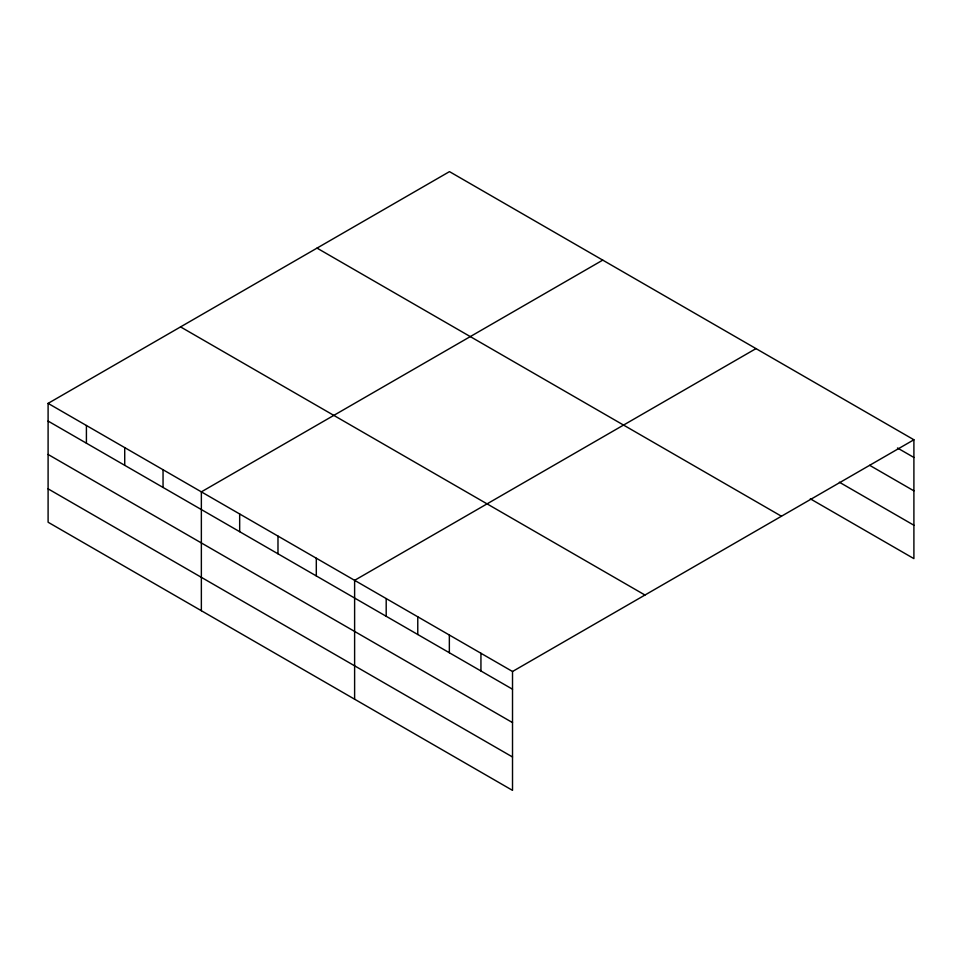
<?xml version="1.0" encoding="UTF-8"?>
<svg xmlns="http://www.w3.org/2000/svg" width="962" height="962" viewBox="0 0 962 962"><rect width="100%" height="100%" fill="white"/><g stroke="black" fill="none" stroke-linecap="round" stroke-linejoin="round"><path stroke-width="1.44" d="M48.1 403.379L512.518 671.5L512.518 790.367L48.1 522.234L48.1 403.379L449.482 171.633L913.9 439.766L913.9 558.621L810.317 498.821M602.741 260.125L201.359 491.859L201.359 610.714M756 348.605L354.617 580.339L354.617 699.194M512.518 671.5L913.9 439.766M897.474 447.991L913.9 457.467M869.684 465.331L913.9 490.848M839.369 482.215L913.9 525.24M317.027 248.112L781.445 516.233M180.555 326.9L644.973 595.033M48.1 421.079L512.518 689.213M48.1 454.461L512.518 722.594M48.1 488.852L512.518 756.986M480.94 653.27L480.94 670.971M449.35 635.04L449.35 652.741M417.773 616.81L417.773 634.511M386.195 598.568L386.195 616.281M316.306 558.225L316.306 575.925M277.982 536.099L277.982 553.799M239.67 513.973L239.67 531.685M163.047 469.733L163.047 487.445M124.723 447.619L124.723 465.319M86.412 425.493L86.412 443.205"/></g></svg>
